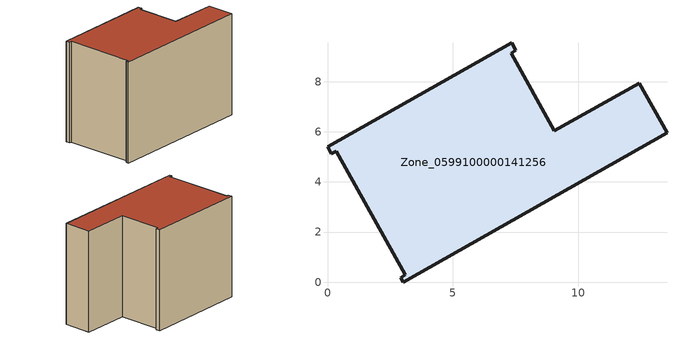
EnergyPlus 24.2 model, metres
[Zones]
Zone_0599100000141256
 floor ground (C_G): 12.45,7.93 13.54,5.96 3.02,0 2.92,0.18 3.11,0.29 0.35,5.23 0.16,5.12 0,5.4 7.35,9.55 7.52,9.25 7.33,9.14 9.06,6.04 z0
 wall outside (C_F): 13.54,5.96 12.45,7.93 9.06,6.04 7.33,9.14 7.52,9.25 7.35,9.55 0,5.4 0.16,5.12 0.35,5.23 3.11,0.29 2.92,0.18 3.02,0 13.54,5.96 z0:8.31
 roof outside (C_R): 7.33,9.14 7.52,9.25 7.35,9.55 0,5.4 0.16,5.12 0.35,5.23 3.11,0.29 2.92,0.18 3.02,0 13.54,5.96 12.45,7.93 9.06,6.04 z8.31
[BUILDING]
Pand.0599100000141256: North Axis=0; Terrain=City; Loads Convergence Tolerance Value=0.04; Temperature Convergence Tolerance Value=0.4; Solar Distribution=FullExterior; Maximum Number of Warmup Days=25; Minimum Number of Warmup Days=1
[Site:Location]
Rotterdam.The.Hague.AP_ZH_NLD Design_Conditions: Latitude=51.96; Longitude=4.45; Time Zone=1; Elevation=-4.5
[SITE:GROUNDTEMPERATURE:BUILDINGSURFACE]
18, 18, 18, 18, 18, 18, 18, 18, 18, 18, 18, 18
[MATERIAL] Thermal Absorptance=0.9; Solar Absorptance=0.7; Visible Absorptance=0.7
Name | Roughness | Thickness | Conductivity | Density | Specific Heat
G.TI.1965-1974 | MediumSmooth | 0.15 | 0.882353 | 540 | 1210
F.TI.1965-1974 | Rough | 0.3 | 0.697674 | 1920 | 840
R.TI.1965-1974 | MediumRough | 0.2 | 0.232558 | 1500 | 1000
[CONSTRUCTION]
C_G: G.TI.1965-1974
C_F: F.TI.1965-1974
C_R: R.TI.1965-1974
[ZONE]
Zone_0599100000141256: Type=1; Multiplier=1; Ceiling Height=Autocalculate; Volume=Autocalculate; Floor Area=autocalculate; Part of Total Floor Area=Yes
[ZONEINFILTRATION:DESIGNFLOWRATE]
Infil_Zone_0599100000141256: Zone or ZoneList or Space or SpaceList=Zone_0599100000141256; Schedule=AlwaysOn; Design Flow Rate Calculation Method=Flow/Area; Flow Rate per Floor Area=0.003; Constant Term Coefficient=1; Temperature Term Coefficient=0; Velocity Term Coefficient=0; Velocity Squared Term Coefficient=0
[HVACTEMPLATE:ZONE:IDEALLOADSAIRSYSTEM]
Zone_0599100000141256: Maximum Heating Supply Air Temperature=50; Minimum Cooling Supply Air Temperature=13; Maximum Heating Supply Air Humidity Ratio=0.0156; Minimum Cooling Supply Air Humidity Ratio=0.0077; Heating Limit=NoLimit; Cooling Limit=NoLimit; Dehumidification Control Type=ConstantSensibleHeatRatio; Cooling Sensible Heat Ratio=0.7; Dehumidification Setpoint=60; Humidification Control Type=None; Humidification Setpoint=30; Outdoor Air Method=None; Outdoor Air Flow Rate per Person=0.00944; Outdoor Air Flow Rate per Zone Floor Area=0; Outdoor Air Flow Rate per Zone=0; Demand Controlled Ventilation Type=None; Outdoor Air Economizer Type=NoEconomizer; Heat Recovery Type=None; Sensible Heat Recovery Effectiveness=0.7; Latent Heat Recovery Effectiveness=0.65
[ZONECONTROL:THERMOSTAT]
ThermostatControl_Zone_0599100000141256: Zone or ZoneList=Zone_0599100000141256; Control Type Schedule=DualSetpointControlType; Control 1=Thermostat_Zone_0599100000141256; Temperature Difference Between Cutout And Setpoint=0
[THERMOSTATSETPOINT:DUALSETPOINT]
Thermostat_Zone_0599100000141256: Heating Setpoint Temperature Schedule=HeatingSetpoint_Zone_0599100000141256; Cooling Setpoint Temperature Schedule=CoolingSetpoint_Zone_0599100000141256
[SCHEDULE:COMPACT]
HeatingSetpoint_Zone_0599100000141256: Through: 12/31, For: AllDays, Until: 24:00, 21
CoolingSetpoint_Zone_0599100000141256: Through: 12/31, For: AllDays, Until: 24:00, 24
DualSetpointControlType: Through: 12/31, For: AllDays, Until: 24:00, 4
AlwaysOn: Through: 12/31, For: AllDays, Until: 24:00, 1
